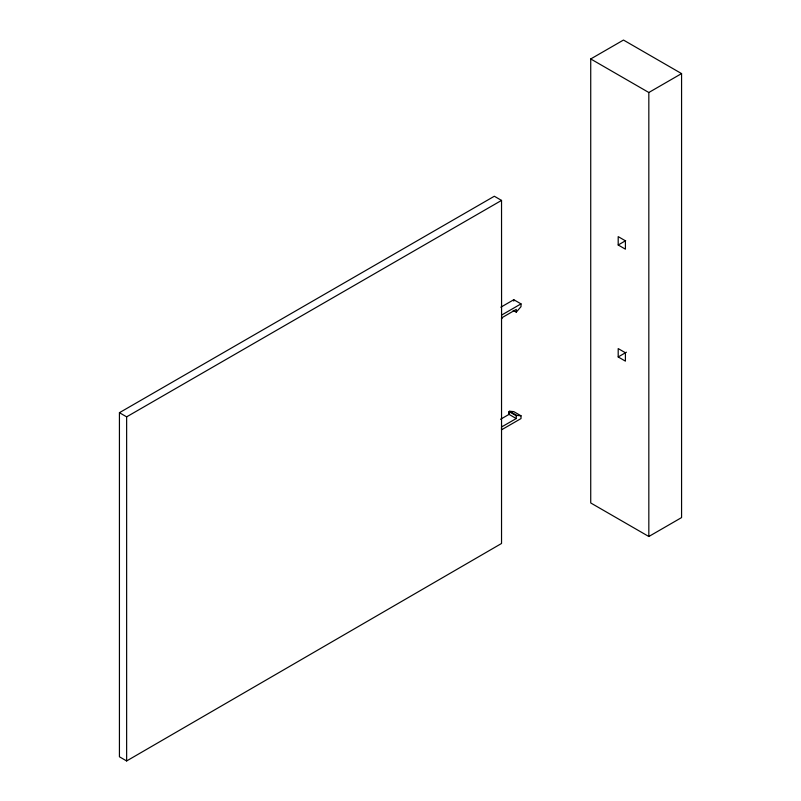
<?xml version="1.0" encoding="UTF-8"?>
<svg xmlns="http://www.w3.org/2000/svg" width="801" height="801" viewBox="0 0 801 801"><rect width="100%" height="100%" fill="white"/><g stroke="black" fill="none" stroke-linecap="round" stroke-linejoin="round"><path stroke-width="1.2" d="M513.801 301.106L513.801 299.714L521.01 303.879L521.01 306.653L516.275 312.17L513.181 310.387M516.275 312.17L516.275 309.396L502.427 317.436L501.576 318.908L501.536 200.41L494.327 196.245L119.429 412.695L119.429 756.785L126.638 760.95L501.536 543.478L501.536 317.897M590.727 58.954L623.478 40.05L681.571 73.592L681.571 517.586L648.83 536.5L590.727 502.958L590.727 58.954L648.83 92.505L681.571 73.592M119.429 412.695L126.638 416.85L501.536 200.41M500.815 307.214L513.801 299.714M618.192 244.996L618.192 236.625L625.411 240.801L625.411 249.171L618.192 244.996L625.671 240.68M501.536 315.123L521.01 303.879M521.01 415.799L513.801 411.634L509.636 411.263L509.035 411.604L509.035 414.377L516.245 418.543L516.245 415.769L516.845 415.419L521.01 415.799L521.01 418.573L501.536 429.817L501.536 427.043M618.192 356.956L618.192 348.585L625.411 352.76L625.411 361.131L618.192 356.956L626.442 352.2M500.535 419.263L509.046 414.377L509.035 411.604L516.245 415.769M516.245 418.543L502.427 426.482L501.576 425.992M509.636 411.263L516.845 415.419M648.83 92.505L648.83 536.5M126.638 416.85L126.638 760.95"/></g></svg>
